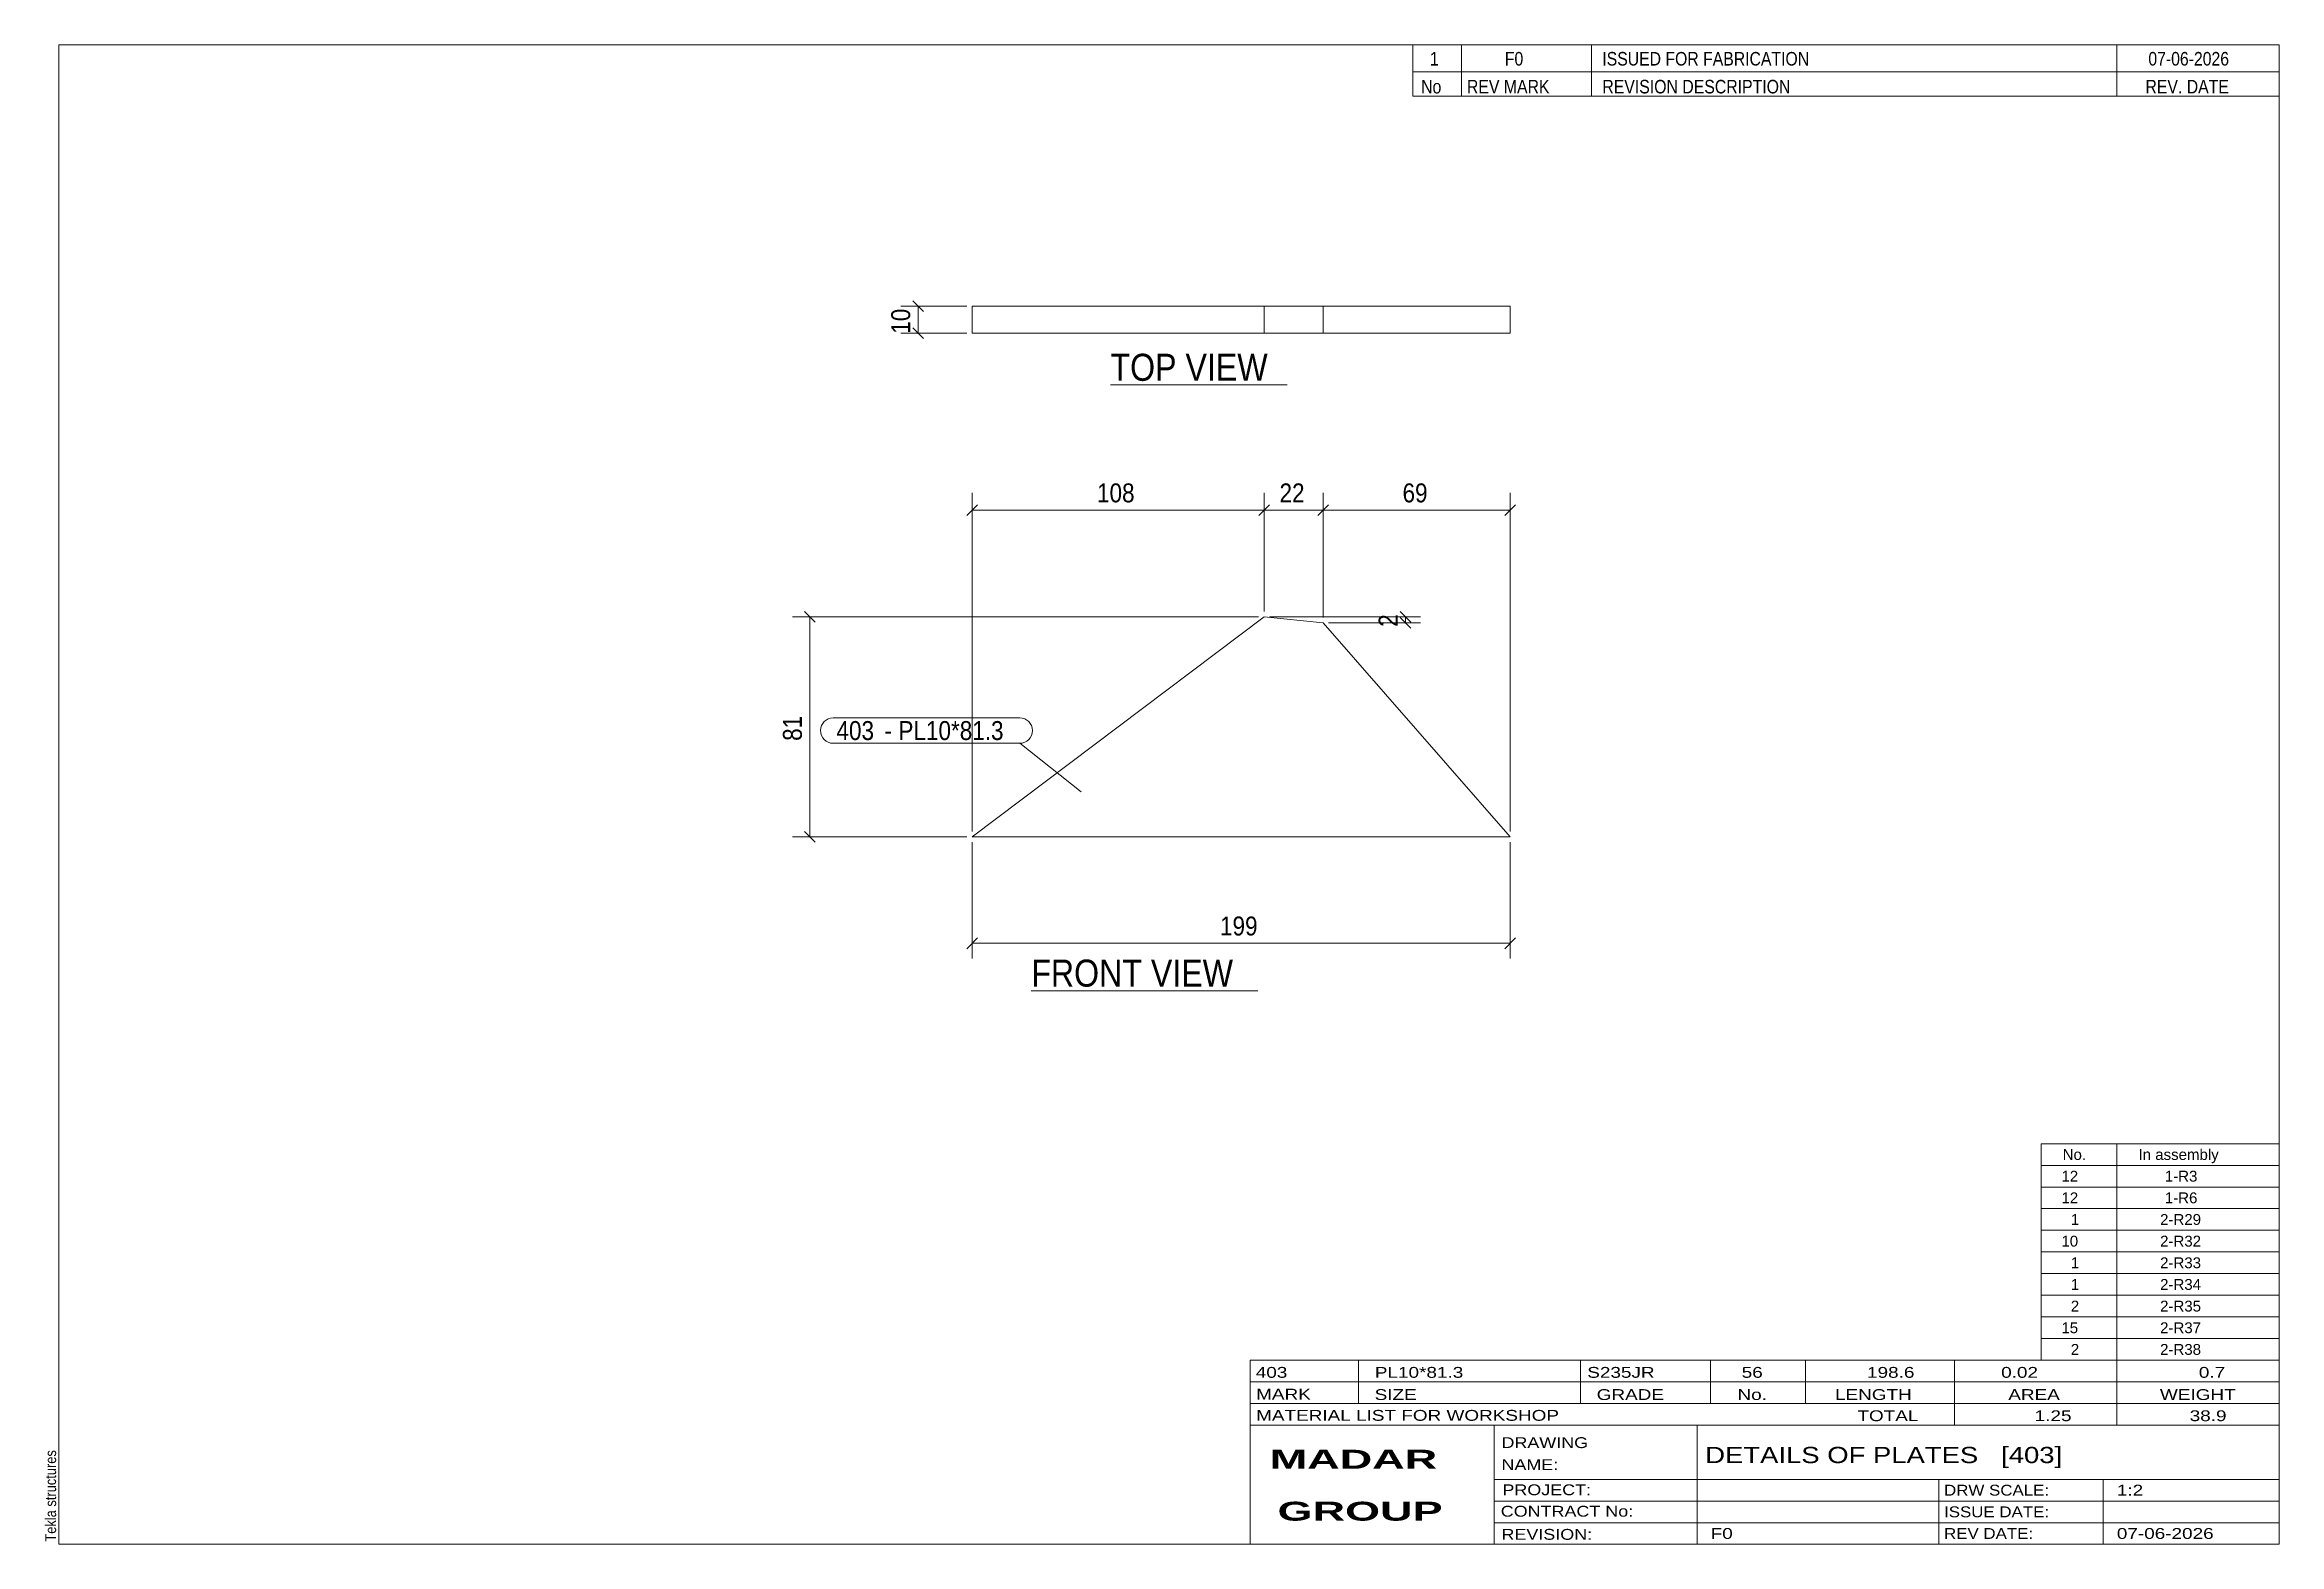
# Model space of a CAD drawing. Header units: millimetres. Extents: x 2 to 415, y 5 to 282.
import ezdxf

# ---------------------------------------------------------------- set-up
doc = ezdxf.new("R2010")
doc.units = ezdxf.units.MM
doc.linetypes.add('XKITLINE00', pattern=[0])
for name, color, linetype, lineweight in [('Dimensions', 7, 'Continuous', 0), ('DrawingSheet', 5, 'Continuous', 0), ('OtherObjectType', 7, 'Continuous', 0), ('Part', 2, 'Continuous', 0), ('PartMark', 7, 'Continuous', 0)]:
    doc.layers.add(name, color=color, linetype=linetype, lineweight=lineweight)
doc.styles.add('ARIAL', font='ARIAL.TTF')
doc.styles.add('ARIAL_BOLD', font='ARIALBD.TTF')
doc.styles.add('ARIAL_NARROW', font='ARIALN.TTF')

# ---------------------------------------------------------------- blocks, each defined once
blk = doc.blocks.new('*A1')
at = {"layer": 'Part', "color": 2, "linetype": 'XKITLINE00', "lineweight": 0}
for p, q in [((173.65, 135.68), (227.54, 176.33)), ((227.54, 176.33), (238.46, 175.2)), ((272.96, 135.68), (238.46, 175.2)), ((272.96, 135.68), (173.65, 135.68))]:
    blk.add_line(p, q, dxfattribs=at)
blk = doc.blocks.new('*A2')
at = {"layer": 'Part', "color": 2, "linetype": 'XKITLINE00', "lineweight": 0}
for p, q in [((272.96, 233.7), (173.65, 233.7)), ((173.65, 233.7), (173.65, 228.7)), ((227.54, 228.7), (227.54, 233.7)), ((238.46, 228.7), (238.46, 233.7)), ((272.96, 228.7), (272.96, 233.7)), ((272.96, 228.7), (173.65, 228.7))]:
    blk.add_line(p, q, dxfattribs=at)
blk = doc.blocks.new('*A3')
at = {"layer": 'DrawingSheet', "color": 5, "linetype": 'XKITLINE00', "lineweight": 0}
for p, q in [((415, 282), (5, 282)), ((5, 282), (5, 5)), ((415, 5), (415, 282)), ((5, 5), (415, 5))]:
    blk.add_line(p, q, dxfattribs=at)
at = {"layer": 'DrawingSheet', "color": 5, "style": 'ARIAL', "width": 0.85}
blk.add_text('Tekla structures', height=2, rotation=90, dxfattribs=at).set_placement((4.5, 5.5))
blk = doc.blocks.new('*A4')
at = {"layer": 'OtherObjectType', "color": 7, "linetype": 'XKITLINE00', "lineweight": 0}
for p, q in [((371, 79), (415, 79)), ((371, 75), (371, 79)), ((385, 75), (385, 79)), ((415, 75), (415, 79)), ((371, 75), (415, 75)), ((371, 71), (371, 75)), ((385, 71), (385, 75)), ((415, 71), (415, 75)), ((371, 71), (415, 71)), ((371, 67), (371, 71)), ((385, 67), (385, 71)), ((415, 67), (415, 71)), ((371, 67), (415, 67)), ((371, 63), (371, 67)), ((385, 63), (385, 67)), ((415, 63), (415, 67)), ((371, 63), (415, 63)), ((371, 59), (371, 63)), ((385, 59), (385, 63)), ((415, 59), (415, 63)), ((371, 59), (415, 59)), ((371, 55), (371, 59)), ((385, 55), (385, 59)), ((415, 55), (415, 59)), ((371, 55), (415, 55)), ((371, 51), (371, 55)), ((385, 51), (385, 55)), ((415, 51), (415, 55)), ((371, 51), (415, 51)), ((371, 47), (371, 51)), ((385, 47), (385, 51)), ((415, 47), (415, 51)), ((371, 47), (415, 47)), ((371, 43), (371, 47)), ((385, 43), (385, 47)), ((415, 43), (415, 47)), ((371, 43), (415, 43)), ((371, 39), (371, 43)), ((385, 39), (385, 43)), ((415, 39), (415, 43)), ((371, 39), (415, 39))]:
    blk.add_line(p, q, dxfattribs=at)
at = {"layer": 'OtherObjectType', "color": 7, "style": 'ARIAL_NARROW', "width": 1.211571}
for s, p in [('No.', (375, 76)), ('In assembly', (389, 76)), ('12', (374.77, 72)), ('1-R3', (393.86, 72)), ('12', (374.77, 68)), ('2-R29', (392.99, 64)), ('1-R6', (393.86, 68)), ('10', (374.77, 60)), ('1', (376.5, 64)), ('2-R32', (392.99, 60)), ('1', (376.5, 56)), ('2-R33', (392.99, 56)), ('1', (376.5, 52)), ('2-R34', (392.99, 52)), ('2', (376.5, 48)), ('2-R35', (392.99, 48)), ('15', (374.77, 44)), ('2-R37', (392.99, 44)), ('2', (376.5, 40)), ('2-R38', (392.99, 40))]:
    blk.add_text(s, height=2, dxfattribs=at).set_placement(p)
blk = doc.blocks.new('*A5')
at = {"layer": 'OtherObjectType', "color": 7, "linetype": 'XKITLINE00', "lineweight": 0}
for p, q in [((255, 282), (415, 282)), ((415, 282), (255, 282)), ((255, 282), (255, 277)), ((264, 282), (264, 277)), ((288, 282), (288, 277)), ((385, 282), (385, 277)), ((415, 282), (415, 277)), ((255, 277), (415, 277)), ((255, 277), (255, 272.5)), ((255, 277), (415, 277)), ((264, 277), (264, 272.5)), ((288, 277), (288, 272.5)), ((385, 277), (385, 272.5)), ((415, 277), (415, 272.5)), ((415, 272.5), (255, 272.5))]:
    blk.add_line(p, q, dxfattribs=at)
at = {"layer": 'OtherObjectType', "color": 7, "style": 'ARIAL_NARROW'}
for s, width, p in [('1', 1.017001, (258.16, 278.15)), ('F0', 1.017001, (272, 278.15)), ('ISSUED FOR FABRICATION', 1.017001, (290, 278.15)), ('07-06-2026', 1.017001, (390.82, 278.15)), ('No', 1.02, (256.54, 273)), ('REV MARK', 1.02, (265, 273)), ('REVISION DESCRIPTION', 1.02, (290, 273)), ('REV. DATE', 1.02, (390.28, 273))]:
    blk.add_text(s, height=2.5, dxfattribs=dict(at, width=width)).set_placement(p)
blk = doc.blocks.new('*A6')
at = {"layer": 'OtherObjectType', "color": 7, "linetype": 'XKITLINE00', "lineweight": 0}
for p, q in [((225, 39), (415, 39)), ((225, 39), (225, 35)), ((225, 39), (415, 39)), ((245, 35), (245, 39)), ((286, 35), (286, 39)), ((310, 35), (310, 39)), ((327.5, 35), (327.5, 39)), ((355, 35), (355, 39)), ((385, 35), (385, 39)), ((415, 35), (415, 39)), ((225, 35), (415, 35)), ((225, 35), (225, 5)), ((225, 35), (415, 35)), ((245, 31), (245, 35)), ((286, 31), (286, 35)), ((310, 31), (310, 35)), ((327.5, 31), (327.5, 35)), ((355, 31), (355, 35)), ((385, 31), (385, 35)), ((415, 31), (415, 35)), ((225, 31), (415, 31)), ((355, 27), (355, 31)), ((385, 27), (385, 31)), ((415, 27), (415, 31)), ((225, 27), (415, 27)), ((270, 21), (270, 27)), ((307.5, 17), (307.5, 27)), ((415, 21), (415, 27)), ((270, 21), (270, 5)), ((415, 17), (415, 21)), ((270, 17), (415, 17)), ((307.5, 5), (307.5, 17)), ((352.16, 13), (352.16, 17)), ((382.5, 5), (382.5, 17)), ((415, 13), (415, 17)), ((270, 13), (415, 13)), ((352.16, 5), (352.16, 13)), ((415, 9), (415, 13)), ((270, 9), (415, 9)), ((415, 5), (415, 9)), ((225, 5), (415, 5)), ((262.5, 5), (415, 5))]:
    blk.add_line(p, q, dxfattribs=at)
at = {"layer": 'OtherObjectType', "color": 7, "style": 'ARIAL_NARROW'}
for s, height, width, p in [('403', 2, 1.525501, (226.01, 35.76)), ('PL10*81.3', 2, 1.525501, (248, 35.76)), ('S235JR', 2, 1.525501, (287.22, 35.76)), ('56', 2, 1.525501, (315.73, 35.76)), ('198.6', 2, 1.525501, (338.88, 35.76)), ('0.02', 2, 1.525501, (363.64, 35.76)), ('0.7', 2, 1.525501, (400.14, 35.76)), ('MARK', 2, 1.525501, (226.08, 31.73)), ('SIZE', 2, 1.525501, (247.96, 31.66)), ('GRADE', 2, 1.525501, (288.96, 31.66)), ('No.', 2, 1.525501, (314.96, 31.66)), ('LENGTH', 2, 1.525501, (332.96, 31.66)), ('AREA', 2, 1.525501, (364.96, 31.66)), ('WEIGHT', 2, 1.525501, (392.96, 31.66)), ('MATERIAL LIST FOR WORKSHOP', 2, 1.525501, (226.08, 27.82)), ('TOTAL', 2, 1.525501, (337.1, 27.75)), ('1.25', 2, 1.525501, (369.83, 27.75)), ('38.9', 2, 1.525501, (398.45, 27.75)), ('DRAWING', 2, 1.445, (271.38, 22.78)), ('NAME:', 2, 1.445, (271.38, 18.72)), ('DETAILS OF PLATES   [403]', 3, 1.474651, (309, 20)), ('PROJECT:', 2, 1.445, (271.55, 14.07)), ('DRW SCALE:', 2, 1.36, (353.1, 14)), ('1:2', 2, 1.525501, (385, 14)), ('CONTRACT No:', 2, 1.445, (271.25, 10.11)), ('ISSUE DATE:', 2, 1.36, (353.1, 10)), ('REVISION:', 2, 1.445, (271.38, 5.84)), ('F0', 2, 1.525501, (310, 6)), ('REV DATE:', 2, 1.36, (353.1, 6)), ('07-06-2026', 2, 1.525501, (385, 6))]:
    blk.add_text(s, height=height, dxfattribs=dict(at, width=width)).set_placement(p)
at = {"layer": 'OtherObjectType', "color": 1, "style": 'ARIAL_BOLD', "width": 1.7}
for s, p in [('MADAR ', (228.58, 18.97)), ('GROUP', (230.03, 9.37))]:
    blk.add_text(s, height=3.5, dxfattribs=at).set_placement(p)
blk = doc.blocks.new('*A7')
at = {"layer": 'Dimensions', "color": 7, "linetype": 'XKITLINE00', "lineweight": 0}
for p, q in [((173.65, 134.68), (173.65, 113.21)), ((272.96, 134.68), (272.96, 113.21)), ((174.64, 117), (172.66, 115.02)), ((173.65, 116.01), (272.96, 116.01)), ((273.95, 117), (271.97, 115.02))]:
    blk.add_line(p, q, dxfattribs=at)
at = {"layer": 'Dimensions', "color": 3}
for p in [(173.65, 116.01), (272.96, 116.01)]:
    blk.add_point(p, dxfattribs=at)
at = {"layer": 'Dimensions', "color": 3, "style": 'ARIAL', "width": 0.85}
blk.add_text('199', height=3.5, dxfattribs=at).set_placement((219.41, 117.46))
blk = doc.blocks.new('*A8')
at = {"layer": 'Dimensions', "color": 7, "linetype": 'XKITLINE00', "lineweight": 0}
for p, q in [((173.65, 136.68), (173.65, 199.21)), ((227.54, 177.33), (227.54, 199.21)), ((174.64, 197), (172.66, 195.02)), ((173.65, 196.01), (227.54, 196.01)), ((228.53, 197), (226.55, 195.02))]:
    blk.add_line(p, q, dxfattribs=at)
at = {"layer": 'Dimensions', "color": 3}
for p in [(173.65, 196.01), (227.54, 196.01)]:
    blk.add_point(p, dxfattribs=at)
at = {"layer": 'Dimensions', "color": 3, "style": 'ARIAL', "width": 0.85}
blk.add_text('108', height=3.5, dxfattribs=at).set_placement((196.7, 197.46))
blk = doc.blocks.new('*A9')
at = {"layer": 'Dimensions', "color": 7, "linetype": 'XKITLINE00', "lineweight": 0}
for p, q in [((227.54, 177.33), (227.54, 199.21)), ((238.46, 176.2), (238.46, 199.21)), ((228.53, 197), (226.55, 195.02)), ((227.54, 196.01), (238.46, 196.01)), ((239.45, 197), (237.47, 195.02))]:
    blk.add_line(p, q, dxfattribs=at)
at = {"layer": 'Dimensions', "color": 3}
for p in [(227.54, 196.01), (238.46, 196.01)]:
    blk.add_point(p, dxfattribs=at)
at = {"layer": 'Dimensions', "color": 3, "style": 'ARIAL', "width": 0.85}
blk.add_text('22', height=3.5, dxfattribs=at).set_placement((230.4, 197.46))
blk = doc.blocks.new('*A10')
at = {"layer": 'Dimensions', "color": 7, "linetype": 'XKITLINE00', "lineweight": 0}
for p, q in [((238.46, 176.2), (238.46, 199.21)), ((272.96, 136.68), (272.96, 199.21)), ((239.45, 197), (237.47, 195.02)), ((238.46, 196.01), (272.96, 196.01)), ((273.95, 197), (271.97, 195.02))]:
    blk.add_line(p, q, dxfattribs=at)
at = {"layer": 'Dimensions', "color": 3}
for p in [(238.46, 196.01), (272.96, 196.01)]:
    blk.add_point(p, dxfattribs=at)
at = {"layer": 'Dimensions', "color": 3, "style": 'ARIAL', "width": 0.85}
blk.add_text('69', height=3.5, dxfattribs=at).set_placement((253.11, 197.46))
blk = doc.blocks.new('*A11')
at = {"layer": 'Dimensions', "color": 7, "linetype": 'XKITLINE00', "lineweight": 0}
for p, q in [((226.54, 176.33), (140.45, 176.33)), ((142.66, 177.32), (144.64, 175.34)), ((143.65, 135.68), (143.65, 176.33)), ((142.66, 136.67), (144.64, 134.69)), ((172.65, 135.68), (140.45, 135.68))]:
    blk.add_line(p, q, dxfattribs=at)
at = {"layer": 'Dimensions', "color": 3}
for p in [(143.65, 176.33), (143.65, 135.68)]:
    blk.add_point(p, dxfattribs=at)
at = {"layer": 'Dimensions', "color": 3, "style": 'ARIAL', "width": 0.85}
blk.add_text('81', height=3.5, rotation=90.0002, dxfattribs=at).set_placement((142.2, 153.41))
blk = doc.blocks.new('*A12')
at = {"layer": 'Dimensions', "color": 7, "linetype": 'XKITLINE00', "lineweight": 0}
for p, q in [((228.54, 176.33), (256.45, 176.33)), ((239.46, 175.2), (256.45, 175.2)), ((252.66, 177.32), (254.64, 175.34)), ((252.66, 176.19), (254.64, 174.21)), ((253.65, 175.2), (253.65, 176.33))]:
    blk.add_line(p, q, dxfattribs=at)
at = {"layer": 'Dimensions', "color": 3}
for p in [(253.65, 176.33), (253.65, 175.2)]:
    blk.add_point(p, dxfattribs=at)
at = {"layer": 'Dimensions', "color": 3, "style": 'ARIAL', "width": 0.85}
blk.add_text('2', height=3.5, rotation=90.0002, dxfattribs=at).set_placement((252.2, 174.47))
blk = doc.blocks.new('*A13')
at = {"layer": 'PartMark', "color": 7, "linetype": 'XKITLINE00', "lineweight": 0}
for p, q in [((147.99, 157.66), (182.43, 157.66)), ((147.99, 152.96), (182.43, 152.96)), ((193.75, 143.99), (182.43, 152.96))]:
    blk.add_line(p, q, dxfattribs=at)
for centre, start, end in [((147.99, 155.31), 90, 270), ((182.43, 155.31), 270, 90)]:
    blk.add_arc(centre, 2.35, start, end, dxfattribs=at)
at = {"layer": 'PartMark', "color": 1, "style": 'ARIAL', "width": 0.85}
blk.add_text('403', height=3.5, dxfattribs=at).set_placement((148.59, 153.56))
at = {"layer": 'PartMark', "color": 3, "style": 'ARIAL', "width": 0.85}
for s, p in [('PL10*81.3', (160.03, 153.56)), ('-', (157.43, 153.56))]:
    blk.add_text(s, height=3.5, dxfattribs=at).set_placement(p)
blk = doc.blocks.new('*A14')
at = {"layer": 'OtherObjectType', "color": 7, "linetype": 'XKITLINE00', "lineweight": 0}
blk.add_line((184.55, 107.26), (226.41, 107.26), dxfattribs=at)
at = {"layer": 'OtherObjectType', "color": 3, "style": 'ARIAL', "width": 0.85}
blk.add_text('FRONT VIEW', height=5, dxfattribs=at).set_placement((184.55, 108.01))
blk = doc.blocks.new('*A15')
at = {"layer": 'Dimensions', "color": 7, "linetype": 'XKITLINE00', "lineweight": 0}
for p, q in [((172.65, 233.7), (160.45, 233.7)), ((162.66, 234.69), (164.64, 232.71)), ((163.65, 228.7), (163.65, 233.7)), ((172.65, 228.7), (160.45, 228.7)), ((162.66, 229.69), (164.64, 227.71))]:
    blk.add_line(p, q, dxfattribs=at)
at = {"layer": 'Dimensions', "color": 3}
for p in [(163.65, 233.7), (163.65, 228.7)]:
    blk.add_point(p, dxfattribs=at)
at = {"layer": 'Dimensions', "color": 3, "style": 'ARIAL', "width": 0.85}
blk.add_text('10', height=3.5, rotation=90.0002, dxfattribs=at).set_placement((162.2, 228.61))
blk = doc.blocks.new('*A16')
at = {"layer": 'OtherObjectType', "color": 7, "linetype": 'XKITLINE00', "lineweight": 0}
blk.add_line((199.18, 219.16), (231.78, 219.16), dxfattribs=at)
at = {"layer": 'OtherObjectType', "color": 3, "style": 'ARIAL', "width": 0.85}
blk.add_text('TOP VIEW', height=5, dxfattribs=at).set_placement((199.18, 219.91))

msp = doc.modelspace()

# ---------------------------------------------------------------- block references
at = {"lineweight": 0}
for name in ['*A3', '*A5', '*A15', '*A2', '*A16', '*A8', '*A9', '*A10', '*A11', '*A1', '*A12', '*A13', '*A7', '*A14', '*A4', '*A6']:
    msp.add_blockref(name, (0, 0), dxfattribs=at)

doc.saveas('drawing.dxf')
